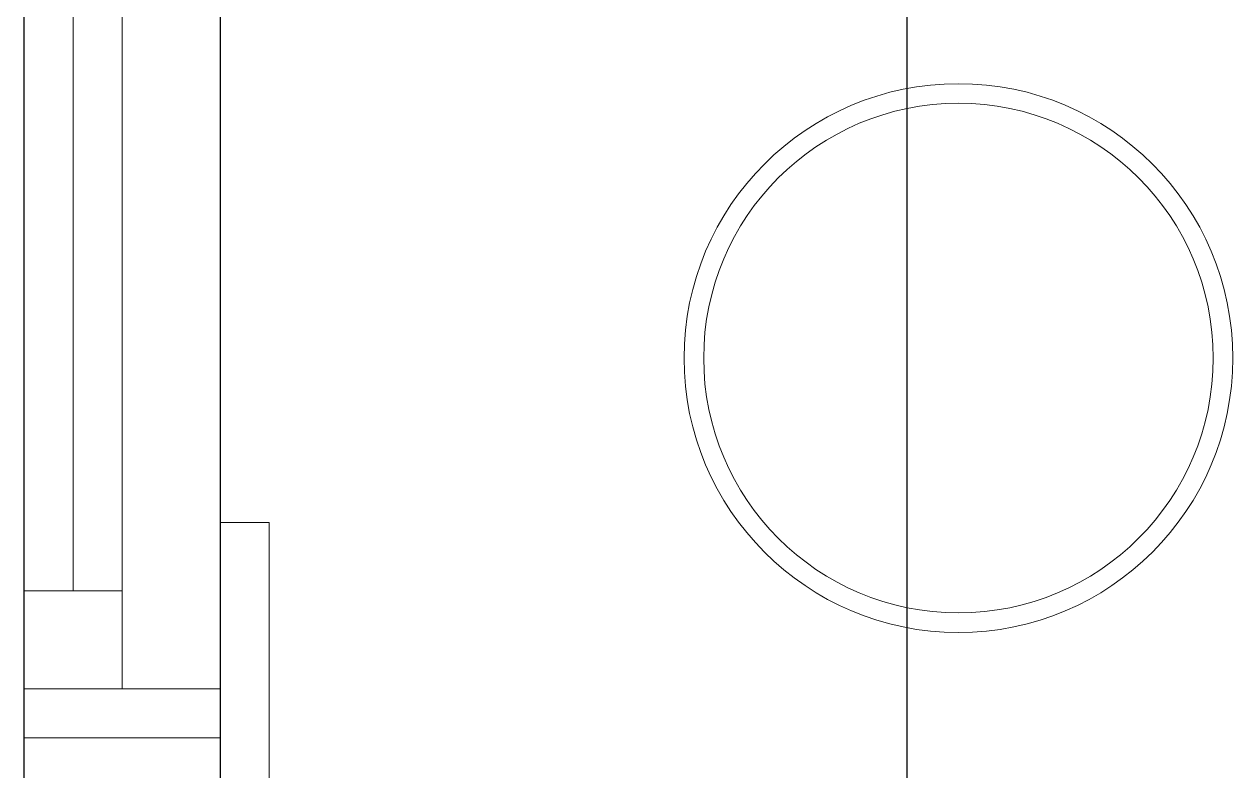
# Model space of a CAD drawing. Header units: inches. Extents: x -246178 to 57169, y -29325 to 19878.
# Drawn here: x 31350 to 31966, y -4624 to -4243 of the extents above; entities that cross this region are included whole.
import ezdxf

# ---------------------------------------------------------------- set-up
doc = ezdxf.new("R2010")
doc.units = ezdxf.units.IN
doc.header["$LTSCALE"] = 25
doc.header["$MEASUREMENT"] = 0
doc.linetypes.add('DASHDOT', pattern=[25.4, 12.7, -6.35, 0, -6.35])
doc.layers.get('0').update_dxf_attribs({"color": 8})
for name, color, linetype, lineweight in [('00-Ground Floor$0$Aluminum', 251, 'Continuous', 5), ('00-Ground Floor$0$LOADING', 253, 'Continuous', 5), ('00-Ground Floor$0$Walls', 251, 'Continuous', 5), ('E-LITE-CLNG-CNDT', 6, 'DASHDOT', 35)]:
    doc.layers.add(name, color=color, linetype=linetype, lineweight=lineweight)
doc.layers.add('00-Ground Floor$0$False Ceiling', color=251, linetype='Continuous')

# ---------------------------------------------------------------- blocks, each defined once
blk = doc.blocks.new('00-Ground Floor$0$WM00001-P')
at = {"layer": '00-Ground Floor$0$LOADING'}
for radius in [0.14, 0.13]:
    blk.add_circle((0, 0), radius, dxfattribs=at)
blk = doc.blocks.new('00-Ground Floor$0$A$C37be4daf')
at = {"layer": '00-Ground Floor$0$Aluminum'}
for p, q in [((241.01, 498.24), (241.01, 598.24)), ((291.01, 548.24), (291.01, 598.24)), ((291.01, 573.24), (1341.01, 573.24)), ((1391.01, 548.24), (241.01, 548.24)), ((1416.01, 498.24), (216.01, 498.24))]:
    blk.add_line(p, q, dxfattribs=at)
at = {"layer": '00-Ground Floor$0$Walls'}
blk.add_line((216.01, 498.24), (216.01, 598.24), dxfattribs=at)
blk = doc.blocks.new('00-Ground Floor$0$A$Ce9e1c4c3')
at = {"layer": '00-Ground Floor$0$False Ceiling', "color": 254}
for p, q in [((-68550.49, -2847.43, 0), (-68550.49, -6967.43, 0)), ((-68650.49, -13467.43, 0), (-68650.49, -2875.81, 0))]:
    blk.add_line(p, q, dxfattribs=at)
at = {"layer": '00-Ground Floor$0$False Ceiling', "color": 254, "linetype": 'Continuous'}
blk.add_line((-68200, -6967.43), (-68200, -2847.43), dxfattribs=at)
blk = doc.blocks.new('00-Ground Floor')
at = {"layer": '00-Ground Floor$0$LOADING', "elevation": 0}
blk.add_lwpolyline([(31449.51, -5003.55), (31474.51, -5003.55), (31474.51, -4497.55), (31449.51, -4497.55), (31449.51, -5003.55)], dxfattribs=at)
at = {"layer": '00-Ground Floor$0$Walls'}
for p, q in [((31349.51, -5267.43, 0), (31349.51, -2747.43, 0)), ((31449.51, -5267.43, 0), (31449.51, -2847.43, 0))]:
    blk.add_line(p, q, dxfattribs=at)
at = {"rotation": 90}
blk.add_blockref('00-Ground Floor$0$A$C37be4daf', (31947.74, -4823.44, 0), dxfattribs=at)
at = {"layer": '00-Ground Floor$0$False Ceiling', "color": 254}
blk.add_blockref('00-Ground Floor$0$A$Ce9e1c4c3', (100000, 0), dxfattribs=at)
at = {"layer": '00-Ground Floor$0$LOADING', "extrusion": (2.33844e-18, 2.24019e-05, -1), "xscale": 1000, "yscale": 1000, "zscale": 1000, "rotation": 90.0000000000004}
blk.add_blockref('00-Ground Floor$0$WM00001-P', (-31826.22, -4413.63, -0.08), dxfattribs=at)

msp = doc.modelspace()

# ---------------------------------------------------------------- block references
at = {"layer": 'E-LITE-CLNG-CNDT'}
msp.add_blockref('00-Ground Floor', (0, 0), dxfattribs=at)

doc.saveas('drawing.dxf')
